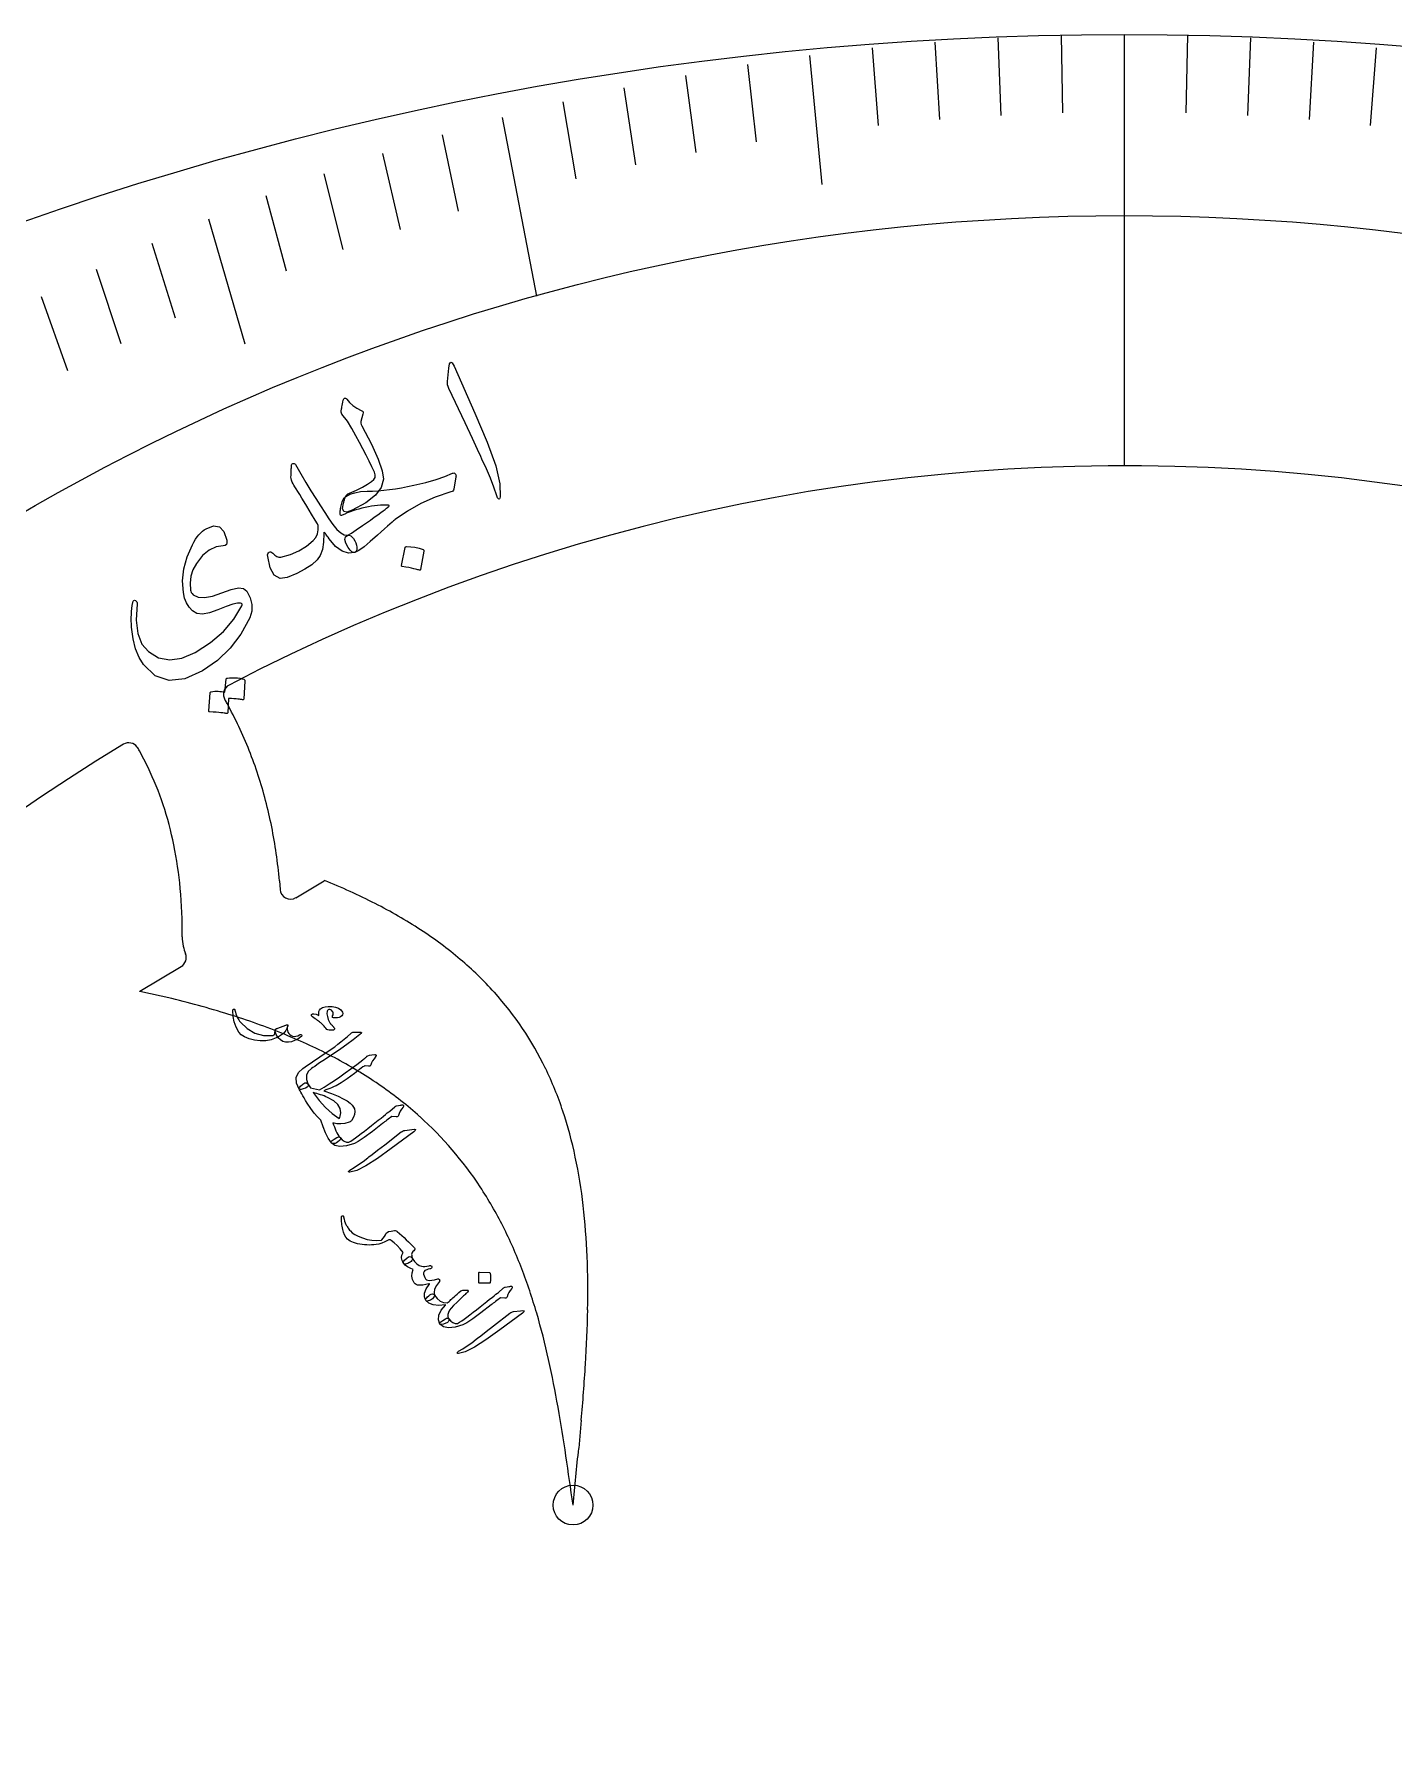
# Model space of a CAD drawing. Header units: millimetres. Extents: x -79 to 79, y -79 to 79.
# Drawn here: x -26.02 to 6.43, y 38.07 to 79.2 of the extents above; entities that cross this region are included whole.
import ezdxf

# ---------------------------------------------------------------- set-up
doc = ezdxf.new("R2010")
doc.units = ezdxf.units.MM
for name, color, linetype in [('CUT_INNER', 6, 'Continuous'), ('CUT_OUTER', 1, 'Continuous'), ('ENGRAVE', 7, 'Continuous'), ('ENGRAVE_FINE', 8, 'Continuous'), ('TEXT', 5, 'Continuous')]:
    doc.layers.add(name, color=color, linetype=linetype)

msp = doc.modelspace()

# ---------------------------------------------------------------- linework, layer by layer
at = {"layer": 'CUT_INNER'}
for points in [[(-23.308, 61.698), (-23.516, 62.102)], [(-20.173, 58.995), (-20.159, 58.791)], [(-19.781, 58.593), (-19.104, 58.999), (-19.099, 59.002)], [(-22.746, 56.183), (-23.508, 56.355), (-23.513, 56.356), (-23.509, 56.359), (-22.52, 56.952)], [(-12.966, 46.121), (-13.027, 45.448)]]:
    msp.add_lwpolyline(points, dxfattribs=at)
for centre, radius, start, end in [((0, 22.633), 46.271, 53.56, 117.5161), ((-21.261, 63.448), 0.25, 117.5977, 210.9375), ((-22.927, 62.438), 1.699, 27.7803, 31.2715), ((-30.042, 58.482), 9.839, 21.6116, 28.8545), ((-0.001, 22.633), 46.271, 121.0966, 181.1579), ((-23.77, 62.04), 0.25, 36.5735, 121.1133), ((-24.491, 61.568), 1.111, 28.6962, 33.9633), ((-30.546, 58.285), 10.38, 14.6466, 21.5948), ((-30.222, 58.403), 7.659, 18.3345, 25.4835), ((-31.503, 58.038), 11.369, 8.1485, 14.6347), ((-30.931, 58.171), 8.406, 11.5409, 18.316), ((-32.123, 57.929), 9.621, 5.2727, 11.5304), ((-32.492, 57.885), 12.369, 5.15, 8.1989), ((-24.598, 45.269), 14.793, 63.0201, 68.1769), ((-34.154, 57.75), 11.66, 359.5645, 5.2334), ((-19.91, 58.808), 0.25, 183.8429, 300.9375), ((-23.204, 48.001), 11.726, 56.9207, 63.0323), ((-21.275, 57.684), 1.22, 181.0842, 191.8948), ((-22.05, 49.775), 9.61, 49.8569, 56.9126), ((-22.648, 57.166), 0.25, 300.9375, 20.702), ((-21.504, 57.627), 0.984, 191.386, 202.2392), ((-21.23, 50.753), 8.333, 42.0481, 49.8332), ((-27.664, 35.683), 21.082, 72.4171, 76.5096), ((-20.811, 51.137), 7.765, 25.8159, 42.0108), ((-26.246, 40.148), 16.397, 67.5136, 72.4245), ((-24.972, 43.226), 13.066, 61.761, 67.5156), ((-23.9, 45.224), 10.798, 55.2186, 61.7534), ((-21.544, 50.782), 8.58, 18.4405, 25.8241), ((-23.102, 46.379), 9.394, 48.0767, 55.1986), ((-22.943, 50.318), 10.053, 11.9544, 18.4227), ((-22.629, 46.909), 8.685, 33.3955, 48.0625), ((-25.288, 49.823), 12.45, 6.5412, 11.9504), ((-23.246, 46.505), 9.421, 26.7311, 33.3839), ((-28.939, 49.403), 16.125, 2.2075, 6.5458), ((-24.588, 45.832), 10.923, 20.9296, 26.7126), ((-34.604, 49.181), 21.795, 358.8877, 2.2157), ((-27.02, 44.904), 13.526, 16.1779, 20.9223), ((-31.236, 43.681), 17.916, 12.5282, 16.1781), ((-43.957, 49.358), 31.15, 356.4943, 358.896), ((-39.058, 41.941), 25.929, 9.9651, 12.5318), ((-62.075, 50.463), 49.301, 354.9474, 356.5009), ((-57.249, 38.742), 44.399, 8.4499, 9.969), ((-158.528, 23.716), 146.787, 7.98021, 8.4423), ((-199.925, 63.494), 187.767, 354.06964, 354.48486)]:
    msp.add_arc(centre, radius, start, end, dxfattribs=at)
at = {"layer": 'CUT_OUTER'}
msp.add_circle((0, 0), 79.2, dxfattribs=at)
at = {"layer": 'ENGRAVE'}
for points in [[(0, 79.2), (0, 68.904)], [(-14.856, 77.215), (-14.036, 72.955)]]:
    msp.add_lwpolyline(points, dxfattribs=at)
for centre, radius in [((0, 22.632), 52.244), ((-13.163, 44.093), 0.475)]:
    msp.add_circle(centre, radius, dxfattribs=at)
at = {"layer": 'ENGRAVE_FINE'}
for points in [[(-4.519, 79.019), (-4.413, 77.168)], [(-3.015, 79.12), (-2.944, 77.267)], [(-1.508, 79.18), (-1.473, 77.327)], [(1.508, 79.18), (1.473, 77.327)], [(3.015, 79.12), (2.944, 77.267)], [(4.519, 79.019), (4.413, 77.168)], [(-7.513, 78.699), (-7.219, 75.622)], [(-6.018, 78.879), (-5.877, 77.03)], [(6.018, 78.879), (5.877, 77.03)], [(-10.48, 78.221), (-10.233, 76.381)], [(-9, 78.479), (-8.789, 76.636)], [(-11.95, 77.924), (-11.668, 76.088)], [(-13.409, 77.588), (-13.092, 75.757)], [(-16.29, 76.804), (-15.904, 74.984)], [(-17.709, 76.356), (-17.289, 74.543)], [(-19.113, 75.873), (-18.658, 74.067)], [(-20.5, 75.355), (-20.011, 73.556)], [(-21.87, 74.802), (-20.997, 71.817)], [(-23.22, 74.215), (-22.663, 72.433)], [(-24.551, 73.595), (-23.959, 71.822)], [(-25.86, 72.943), (-25.235, 71.18)]]:
    msp.add_lwpolyline(points, dxfattribs=at)
at = {"layer": 'TEXT'}
for points in [[(-16.13, 71.231), (-16.112, 71.334), (-16.084, 71.377), (-16.046, 71.361), (-15.999, 71.285), (-15.507, 70.162), (-15.209, 69.471), (-15.009, 68.906), (-14.907, 68.469), (-14.899, 68.159), (-14.907, 68.131), (-14.917, 68.114), (-14.928, 68.108), (-14.941, 68.114), (-14.954, 68.125), (-14.966, 68.141), (-14.976, 68.162), (-14.986, 68.188), (-15.054, 68.393), (-15.134, 68.607), (-15.229, 68.831), (-15.337, 69.064), (-15.364, 69.125), (-15.44, 69.29), (-15.563, 69.558), (-15.736, 69.929), (-16.128, 70.748), (-16.146, 70.793), (-16.158, 70.836), (-16.163, 70.876), (-16.163, 70.915)], [(-17.903, 68.751), (-17.966, 68.88), (-18.033, 69.016), (-18.105, 69.158), (-18.182, 69.305), (-18.264, 69.46), (-18.352, 69.621), (-18.447, 69.79), (-18.547, 69.965), (-18.68, 70.132), (-18.69, 70.157), (-18.697, 70.182), (-18.699, 70.207), (-18.697, 70.233), (-18.695, 70.246), (-18.692, 70.264), (-18.687, 70.287), (-18.681, 70.314), (-18.674, 70.346), (-18.666, 70.382), (-18.658, 70.424), (-18.649, 70.471), (-18.646, 70.486), (-18.639, 70.499), (-18.63, 70.508), (-18.616, 70.516), (-18.604, 70.518), (-18.592, 70.514), (-18.58, 70.506), (-18.568, 70.492), (-18.499, 70.413), (-18.418, 70.343), (-18.324, 70.28), (-18.219, 70.226), (-18.192, 70.21), (-18.176, 70.189), (-18.171, 70.164), (-18.178, 70.135), (-18.228, 69.961), (-18.23, 69.941), (-18.227, 69.917), (-18.219, 69.889), (-18.205, 69.857), (-17.977, 69.423), (-17.816, 69.065), (-17.721, 68.785), (-17.692, 68.582), (-17.741, 68.389), (-17.881, 68.202), (-18.112, 68.021), (-18.433, 67.843), (-18.561, 67.799), (-18.639, 67.813), (-18.667, 67.885), (-18.644, 68.015), (-18.638, 68.034), (-18.633, 68.052), (-18.627, 68.069), (-18.622, 68.086), (-18.616, 68.103), (-18.611, 68.119), (-18.607, 68.135), (-18.602, 68.151), (-18.588, 68.183), (-18.566, 68.21), (-18.538, 68.233), (-18.502, 68.251), (-18.337, 68.323), (-18.193, 68.394), (-18.072, 68.461), (-17.973, 68.526), (-17.92, 68.573), (-17.891, 68.626), (-17.886, 68.685), (-17.903, 68.751)], [(-18.547, 67.247), (-18.507, 67.244), (-18.471, 67.23), (-18.437, 67.203), (-18.406, 67.165), (-18.376, 67.114), (-18.352, 67.063), (-18.336, 67.012), (-18.327, 66.96), (-18.326, 66.914), (-18.334, 66.877), (-18.35, 66.85), (-18.375, 66.833), (-18.526, 66.814), (-18.678, 66.864), (-18.832, 66.98), (-18.989, 67.163), (-19.013, 67.196), (-19.034, 67.225), (-19.051, 67.249), (-19.066, 67.269), (-19.077, 67.284), (-19.085, 67.295), (-19.09, 67.302), (-19.092, 67.304), (-19.104, 67.314), (-19.113, 67.315), (-19.117, 67.306), (-19.117, 67.287), (-19.119, 67.079), (-19.145, 66.904), (-19.197, 66.763), (-19.273, 66.655), (-19.402, 66.541), (-19.564, 66.434), (-19.759, 66.332), (-19.988, 66.237), (-20.16, 66.215), (-20.296, 66.291), (-20.394, 66.466), (-20.454, 66.74), (-20.455, 66.776), (-20.45, 66.805), (-20.438, 66.828), (-20.42, 66.844), (-20.398, 66.852), (-20.376, 66.849), (-20.353, 66.837), (-20.329, 66.814), (-20.28, 66.766), (-20.232, 66.735), (-20.185, 66.719), (-20.139, 66.721), (-19.911, 66.785), (-19.707, 66.872), (-19.526, 66.984), (-19.368, 67.119), (-19.307, 67.195), (-19.266, 67.28), (-19.246, 67.374), (-19.246, 67.476), (-19.266, 67.516), (-19.319, 67.606), (-19.404, 67.747), (-19.521, 67.938), (-19.584, 68.04), (-19.64, 68.133), (-19.69, 68.216), (-19.733, 68.289), (-19.771, 68.351), (-19.802, 68.402), (-19.827, 68.442), (-19.846, 68.471), (-19.87, 68.516), (-19.888, 68.558), (-19.897, 68.597), (-19.899, 68.632), (-19.897, 68.678), (-19.895, 68.72), (-19.893, 68.759), (-19.891, 68.796), (-19.89, 68.829), (-19.889, 68.858), (-19.889, 68.885), (-19.889, 68.908), (-19.887, 68.927), (-19.881, 68.942), (-19.871, 68.953), (-19.855, 68.96), (-19.836, 68.961), (-19.819, 68.957), (-19.805, 68.947), (-19.793, 68.933), (-19.665, 68.71), (-19.54, 68.501), (-19.421, 68.304), (-19.306, 68.119), (-19.196, 67.947), (-19.091, 67.788), (-18.991, 67.64), (-18.897, 67.505), (-18.8, 67.383), (-18.709, 67.299), (-18.625, 67.254), (-18.547, 67.247)], [(-18.077, 68.298), (-17.948, 68.299), (-17.817, 68.306), (-17.681, 68.318), (-17.543, 68.335), (-17.402, 68.356), (-17.259, 68.38), (-17.113, 68.409), (-16.964, 68.441), (-16.68, 68.508), (-16.432, 68.578), (-16.22, 68.65), (-16.044, 68.724), (-16.024, 68.731), (-16.007, 68.732), (-15.991, 68.727), (-15.977, 68.715), (-15.967, 68.7), (-15.96, 68.683), (-15.957, 68.664), (-15.958, 68.643), (-16.011, 68.345), (-16.018, 68.32), (-16.031, 68.301), (-16.051, 68.287), (-16.077, 68.279), (-16.451, 68.153), (-16.797, 68.001), (-17.116, 67.822), (-17.406, 67.619), (-17.422, 67.607), (-17.448, 67.586), (-17.485, 67.554), (-17.534, 67.513), (-17.592, 67.462), (-17.661, 67.401), (-17.741, 67.329), (-17.83, 67.248), (-18.005, 67.094), (-18.153, 66.972), (-18.277, 66.885), (-18.375, 66.833), (-18.405, 66.832), (-18.441, 66.851), (-18.483, 66.891), (-18.53, 66.951), (-18.588, 67.058), (-18.609, 67.143), (-18.594, 67.206), (-18.542, 67.249), (-18.456, 67.295), (-18.338, 67.371), (-18.186, 67.476), (-18.001, 67.609), (-17.908, 67.677), (-17.826, 67.736), (-17.756, 67.787), (-17.697, 67.829), (-17.65, 67.863), (-17.616, 67.888), (-17.593, 67.905), (-17.583, 67.913), (-17.58, 67.917), (-17.577, 67.92), (-17.574, 67.923), (-17.572, 67.926), (-17.57, 67.927), (-17.568, 67.929), (-17.566, 67.93), (-17.564, 67.931), (-17.552, 67.944), (-17.55, 67.953), (-17.555, 67.959), (-17.57, 67.961), (-17.632, 67.965), (-17.696, 67.966), (-17.762, 67.964), (-17.83, 67.958), (-17.901, 67.95), (-17.974, 67.939), (-18.049, 67.925), (-18.126, 67.908), (-18.202, 67.89), (-18.276, 67.871), (-18.348, 67.85), (-18.419, 67.828), (-18.487, 67.804), (-18.553, 67.778), (-18.615, 67.751), (-18.674, 67.722), (-18.691, 67.718), (-18.704, 67.719), (-18.714, 67.727), (-18.72, 67.741), (-18.723, 67.769), (-18.723, 67.798), (-18.722, 67.826), (-18.719, 67.855), (-18.714, 67.884), (-18.708, 67.915), (-18.701, 67.946), (-18.694, 67.978), (-18.674, 68.042), (-18.65, 68.095), (-18.621, 68.137), (-18.587, 68.168), (-18.492, 68.222), (-18.376, 68.261), (-18.237, 68.287), (-18.077, 68.298)], [(-21.514, 66.993), (-21.684, 66.97), (-21.849, 66.892), (-22.007, 66.758), (-22.157, 66.569), (-22.238, 66.42), (-22.289, 66.265), (-22.309, 66.104), (-22.301, 65.937), (-22.293, 65.907), (-22.279, 65.878), (-22.259, 65.851), (-22.233, 65.826), (-22.114, 65.767), (-21.96, 65.756), (-21.771, 65.791), (-21.547, 65.872), (-21.325, 65.954), (-21.153, 65.987), (-21.028, 65.974), (-20.953, 65.914), (-20.87, 65.752), (-20.831, 65.591), (-20.835, 65.431), (-20.884, 65.272), (-21.095, 64.885), (-21.351, 64.547), (-21.656, 64.255), (-22.008, 64.01), (-22.434, 63.819), (-22.81, 63.778), (-23.139, 63.89), (-23.42, 64.156), (-23.526, 64.33), (-23.609, 64.536), (-23.669, 64.775), (-23.706, 65.047), (-23.71, 65.126), (-23.712, 65.204), (-23.711, 65.279), (-23.709, 65.353), (-23.704, 65.426), (-23.697, 65.498), (-23.687, 65.569), (-23.675, 65.639), (-23.666, 65.671), (-23.651, 65.689), (-23.633, 65.695), (-23.61, 65.687), (-23.591, 65.671), (-23.578, 65.653), (-23.572, 65.631), (-23.571, 65.606), (-23.591, 65.218), (-23.553, 64.899), (-23.456, 64.649), (-23.304, 64.467), (-23.059, 64.322), (-22.792, 64.272), (-22.502, 64.314), (-22.188, 64.45), (-21.817, 64.685), (-21.508, 64.948), (-21.261, 65.239), (-21.075, 65.561), (-21.066, 65.585), (-21.067, 65.603), (-21.079, 65.617), (-21.101, 65.626), (-21.174, 65.626), (-21.289, 65.6), (-21.444, 65.547), (-21.641, 65.468), (-21.844, 65.395), (-22.013, 65.365), (-22.148, 65.379), (-22.248, 65.437), (-22.327, 65.525), (-22.39, 65.629), (-22.437, 65.746), (-22.467, 65.879), (-22.487, 66.16), (-22.458, 66.443), (-22.38, 66.727), (-22.251, 67.013), (-22.214, 67.084), (-22.175, 67.148), (-22.136, 67.206), (-22.095, 67.258), (-22.053, 67.303), (-22.012, 67.342), (-21.97, 67.375), (-21.927, 67.401), (-21.745, 67.47), (-21.602, 67.447), (-21.498, 67.332), (-21.433, 67.126), (-21.429, 67.064), (-21.441, 67.021), (-21.47, 66.998), (-21.514, 66.993)], [(-17.173, 66.95), (-17.17, 66.958), (-17.163, 66.965), (-17.153, 66.97), (-17.14, 66.974), (-17.038, 66.971), (-16.938, 66.958), (-16.84, 66.934), (-16.744, 66.901), (-16.734, 66.894), (-16.727, 66.886), (-16.725, 66.876), (-16.726, 66.865), (-16.802, 66.431), (-16.807, 66.42), (-16.816, 66.414), (-16.83, 66.413), (-16.849, 66.418), (-16.865, 66.423), (-16.89, 66.429), (-16.924, 66.437), (-16.968, 66.447), (-17.021, 66.459), (-17.084, 66.472), (-17.158, 66.486), (-17.241, 66.501), (-17.253, 66.504), (-17.26, 66.51), (-17.263, 66.517), (-17.261, 66.525)], [(-21.446, 63.81), (-21.443, 63.819), (-21.438, 63.826), (-21.429, 63.832), (-21.417, 63.837), (-21.367, 63.842), (-21.317, 63.845), (-21.268, 63.845), (-21.22, 63.843), (-21.172, 63.839), (-21.123, 63.831), (-21.074, 63.821), (-21.024, 63.809), (-21.013, 63.803), (-21.006, 63.795), (-21.001, 63.784), (-21, 63.771), (-21.027, 63.331), (-21.031, 63.324), (-21.039, 63.32), (-21.052, 63.319), (-21.07, 63.321), (-21.083, 63.324), (-21.103, 63.328), (-21.131, 63.331), (-21.166, 63.335), (-21.209, 63.339), (-21.261, 63.343), (-21.32, 63.347), (-21.387, 63.352), (-21.407, 63.009), (-21.41, 62.997), (-21.418, 62.99), (-21.432, 62.988), (-21.451, 62.991), (-21.467, 62.994), (-21.492, 62.998), (-21.527, 63.002), (-21.57, 63.007), (-21.623, 63.012), (-21.686, 63.018), (-21.759, 63.024), (-21.843, 63.03), (-21.853, 63.033), (-21.859, 63.038), (-21.862, 63.045), (-21.861, 63.054), (-21.83, 63.484), (-21.828, 63.492), (-21.822, 63.499), (-21.814, 63.505), (-21.801, 63.51), (-21.76, 63.517), (-21.719, 63.521), (-21.677, 63.523), (-21.636, 63.522), (-21.595, 63.519), (-21.555, 63.514), (-21.514, 63.507), (-21.474, 63.497)], [(-19.041, 55.45), (-19.065, 55.477), (-19.087, 55.502), (-19.108, 55.525), (-19.127, 55.546), (-19.144, 55.565), (-19.16, 55.581), (-19.175, 55.594), (-19.188, 55.606), (-19.202, 55.617), (-19.218, 55.63), (-19.238, 55.645), (-19.262, 55.663), (-19.288, 55.682), (-19.317, 55.703), (-19.35, 55.727), (-19.386, 55.752), (-19.399, 55.764), (-19.407, 55.776), (-19.408, 55.788), (-19.404, 55.802), (-19.384, 55.82), (-19.349, 55.823), (-19.299, 55.809), (-19.235, 55.779), (-19.236, 55.831), (-19.23, 55.874), (-19.217, 55.909), (-19.196, 55.936), (-19.146, 55.968), (-19.083, 55.989), (-19.007, 55.998), (-18.918, 55.995), (-18.831, 55.98), (-18.761, 55.952), (-18.708, 55.913), (-18.671, 55.862), (-18.661, 55.827), (-18.664, 55.797), (-18.681, 55.772), (-18.712, 55.751), (-18.75, 55.736), (-18.787, 55.726), (-18.823, 55.721), (-18.858, 55.721), (-18.886, 55.726), (-18.903, 55.735), (-18.909, 55.75), (-18.904, 55.77), (-18.893, 55.795), (-18.89, 55.819), (-18.892, 55.843), (-18.901, 55.866), (-18.914, 55.888), (-18.931, 55.904), (-18.95, 55.916), (-18.972, 55.921), (-18.995, 55.922), (-19.013, 55.915), (-19.025, 55.902), (-19.031, 55.883), (-19.038, 55.821), (-19.029, 55.754), (-19.008, 55.684), (-18.972, 55.609), (-18.968, 55.603), (-18.963, 55.596), (-18.957, 55.589), (-18.951, 55.582), (-18.943, 55.574), (-18.936, 55.565), (-18.927, 55.556), (-18.918, 55.546), (-18.909, 55.535), (-18.9, 55.525), (-18.892, 55.517), (-18.885, 55.509), (-18.879, 55.502), (-18.874, 55.496), (-18.869, 55.49), (-18.866, 55.486), (-18.861, 55.475), (-18.86, 55.466), (-18.861, 55.456), (-18.866, 55.448), (-18.871, 55.441), (-18.877, 55.436), (-18.883, 55.432), (-18.89, 55.43), (-18.945, 55.427), (-18.989, 55.43), (-19.021, 55.438), (-19.041, 55.45)], [(-19.977, 55.515), (-19.996, 55.468), (-20.018, 55.426), (-20.043, 55.391), (-20.071, 55.361), (-20.104, 55.333), (-20.146, 55.305), (-20.196, 55.275), (-20.255, 55.244), (-20.374, 55.2), (-20.499, 55.176), (-20.631, 55.173), (-20.77, 55.192), (-20.9, 55.225), (-21.006, 55.268), (-21.087, 55.321), (-21.145, 55.384), (-21.21, 55.502), (-21.255, 55.627), (-21.281, 55.758), (-21.287, 55.896), (-21.287, 55.906), (-21.285, 55.915), (-21.282, 55.922), (-21.277, 55.927), (-21.271, 55.932), (-21.265, 55.934), (-21.259, 55.935), (-21.252, 55.933), (-21.246, 55.929), (-21.241, 55.923), (-21.238, 55.916), (-21.237, 55.907), (-21.224, 55.862), (-21.211, 55.82), (-21.197, 55.78), (-21.181, 55.743), (-21.165, 55.709), (-21.147, 55.677), (-21.128, 55.648), (-21.107, 55.622), (-20.941, 55.467), (-20.758, 55.362), (-20.558, 55.307), (-20.339, 55.301), (-20.334, 55.303), (-20.326, 55.307), (-20.314, 55.313), (-20.301, 55.321), (-20.292, 55.331), (-20.286, 55.35), (-20.281, 55.379), (-20.279, 55.416), (-20.271, 55.437), (-20.259, 55.454), (-20.24, 55.468), (-20.215, 55.48), (-20.018, 55.551), (-19.991, 55.557), (-19.975, 55.553), (-19.971, 55.539), (-19.977, 55.515)], [(-19.647, 55.318), (-19.642, 55.305), (-19.642, 55.294), (-19.648, 55.283), (-19.659, 55.273), (-19.737, 55.219), (-19.813, 55.18), (-19.887, 55.153), (-19.959, 55.141), (-20.027, 55.143), (-20.09, 55.161), (-20.148, 55.197), (-20.2, 55.248), (-20.231, 55.288), (-20.255, 55.33), (-20.27, 55.372), (-20.279, 55.416), (-20.276, 55.435), (-20.265, 55.452), (-20.245, 55.466), (-20.215, 55.48), (-20.018, 55.551), (-20.003, 55.556), (-19.991, 55.558), (-19.982, 55.557), (-19.976, 55.554), (-19.972, 55.548), (-19.972, 55.54), (-19.974, 55.529), (-19.979, 55.517), (-19.988, 55.488), (-19.99, 55.456), (-19.984, 55.422), (-19.97, 55.386), (-19.95, 55.353), (-19.925, 55.325), (-19.895, 55.303), (-19.86, 55.288), (-19.82, 55.28), (-19.779, 55.284), (-19.736, 55.298), (-19.692, 55.323), (-19.677, 55.329), (-19.665, 55.33), (-19.655, 55.327), (-19.647, 55.318)], [(-18.24, 55.38), (-18.23, 55.38), (-18.223, 55.378), (-18.219, 55.376), (-18.216, 55.372), (-18.216, 55.365), (-18.222, 55.354), (-18.235, 55.341), (-18.254, 55.324), (-18.416, 55.201), (-18.568, 55.089), (-18.708, 54.988), (-18.837, 54.899), (-18.949, 54.825), (-19.049, 54.758), (-19.137, 54.698), (-19.214, 54.647), (-19.279, 54.602), (-19.332, 54.566), (-19.374, 54.538), (-19.405, 54.518), (-19.487, 54.44), (-19.529, 54.353), (-19.531, 54.256), (-19.494, 54.148), (-19.485, 54.118), (-19.491, 54.091), (-19.512, 54.068), (-19.548, 54.049), (-19.609, 54.027), (-19.656, 54.016), (-19.687, 54.014), (-19.703, 54.023), (-19.766, 54.168), (-19.772, 54.299), (-19.721, 54.416), (-19.614, 54.519), (-19.558, 54.559), (-19.5, 54.598), (-19.443, 54.638), (-19.385, 54.677), (-19.327, 54.715), (-19.268, 54.754), (-19.209, 54.793), (-19.151, 54.831), (-19.038, 54.905), (-18.938, 54.973), (-18.85, 55.036), (-18.775, 55.094), (-18.705, 55.152), (-18.63, 55.215), (-18.551, 55.282), (-18.468, 55.354), (-18.453, 55.366), (-18.437, 55.375), (-18.422, 55.38), (-18.406, 55.382)], [(-19.181, 53.28), (-19.263, 53.358), (-19.345, 53.452), (-19.427, 53.563), (-19.509, 53.69), (-19.549, 53.755), (-19.585, 53.813), (-19.615, 53.864), (-19.641, 53.91), (-19.663, 53.948), (-19.68, 53.98), (-19.694, 54.005), (-19.703, 54.023), (-19.703, 54.035), (-19.698, 54.05), (-19.687, 54.069), (-19.67, 54.09), (-19.614, 54.145), (-19.566, 54.174), (-19.526, 54.175), (-19.494, 54.148), (-19.431, 54.05), (-19.217, 54.004), (-19.103, 54.073), (-18.984, 54.148), (-18.861, 54.229), (-18.734, 54.316), (-18.603, 54.409), (-18.468, 54.508), (-18.328, 54.613), (-18.185, 54.724), (-18.164, 54.739), (-18.146, 54.753), (-18.13, 54.766), (-18.116, 54.777), (-18.104, 54.786), (-18.095, 54.794), (-18.088, 54.801), (-18.083, 54.807), (-18.061, 54.82), (-18.022, 54.831), (-17.965, 54.84), (-17.892, 54.846), (-17.883, 54.846), (-17.876, 54.844), (-17.871, 54.841), (-17.867, 54.836), (-17.864, 54.83), (-17.864, 54.823), (-17.867, 54.816), (-17.872, 54.807), (-17.915, 54.748), (-17.949, 54.695), (-17.973, 54.647), (-17.988, 54.605), (-17.995, 54.587), (-18.007, 54.575), (-18.025, 54.569), (-18.048, 54.569), (-18.123, 54.578), (-18.134, 54.578), (-18.147, 54.574), (-18.162, 54.566), (-18.178, 54.554), (-18.383, 54.397), (-18.558, 54.269), (-18.703, 54.172), (-18.819, 54.104), (-18.84, 54.093), (-18.867, 54.082), (-18.898, 54.069), (-18.933, 54.054), (-18.973, 54.039), (-19.017, 54.022), (-19.065, 54.004), (-19.117, 53.985), (-18.928, 53.916), (-18.772, 53.853), (-18.648, 53.795), (-18.558, 53.742), (-18.488, 53.69), (-18.436, 53.642), (-18.402, 53.596), (-18.384, 53.552), (-18.374, 53.487), (-18.381, 53.42), (-18.405, 53.351), (-18.444, 53.279), (-18.454, 53.267), (-18.468, 53.255), (-18.486, 53.244), (-18.509, 53.234), (-18.608, 53.205), (-18.705, 53.192), (-18.8, 53.197), (-18.895, 53.218), (-18.879, 53.167), (-18.862, 53.119), (-18.843, 53.072), (-18.823, 53.027), (-18.801, 52.983), (-18.777, 52.942), (-18.752, 52.902), (-18.724, 52.865), (-18.716, 52.849), (-18.716, 52.833), (-18.724, 52.816), (-18.741, 52.798), (-18.778, 52.765), (-18.812, 52.742), (-18.843, 52.728), (-18.87, 52.723), (-18.895, 52.725), (-18.913, 52.728), (-18.926, 52.733), (-18.933, 52.739), (-19.007, 52.854), (-19.073, 52.983), (-19.131, 53.124), (-19.181, 53.28)], [(-18.71, 53.458), (-18.721, 53.56), (-18.777, 53.655), (-18.878, 53.743), (-19.023, 53.823), (-19.065, 53.842), (-19.108, 53.859), (-19.15, 53.876), (-19.194, 53.89), (-19.237, 53.904), (-19.28, 53.917), (-19.323, 53.929), (-19.366, 53.941), (-19.225, 53.751), (-19.075, 53.584), (-18.915, 53.44), (-18.747, 53.319), (-18.734, 53.346), (-18.724, 53.378), (-18.715, 53.415), (-18.71, 53.458)], [(-17.378, 53.624), (-17.33, 53.631), (-17.293, 53.637), (-17.265, 53.642), (-17.248, 53.645), (-17.236, 53.647), (-17.227, 53.645), (-17.219, 53.641), (-17.213, 53.635), (-17.209, 53.625), (-17.209, 53.615), (-17.213, 53.605), (-17.221, 53.595), (-17.259, 53.546), (-17.29, 53.496), (-17.314, 53.445), (-17.331, 53.393), (-17.337, 53.378), (-17.348, 53.368), (-17.364, 53.363), (-17.386, 53.364), (-17.488, 53.371), (-17.518, 53.349), (-17.548, 53.326), (-17.577, 53.304), (-17.605, 53.282), (-17.633, 53.261), (-17.661, 53.24), (-17.687, 53.219), (-17.713, 53.199), (-17.955, 53.01), (-18.148, 52.868), (-18.29, 52.773), (-18.384, 52.724), (-18.574, 52.67), (-18.729, 52.655), (-18.849, 52.679), (-18.935, 52.742), (-18.936, 52.744), (-18.938, 52.746), (-18.939, 52.748), (-18.94, 52.751), (-18.936, 52.773), (-18.911, 52.799), (-18.866, 52.831), (-18.802, 52.868), (-18.777, 52.88), (-18.756, 52.884), (-18.739, 52.88), (-18.725, 52.867), (-18.678, 52.815), (-18.628, 52.779), (-18.573, 52.758), (-18.515, 52.753), (-18.467, 52.784), (-18.414, 52.821), (-18.355, 52.863), (-18.29, 52.911), (-18.22, 52.964), (-18.145, 53.023), (-18.064, 53.086), (-17.978, 53.154), (-17.892, 53.22), (-17.816, 53.28), (-17.748, 53.333), (-17.69, 53.38), (-17.639, 53.42), (-17.598, 53.454), (-17.564, 53.48), (-17.539, 53.499), (-17.421, 53.602), (-17.408, 53.61), (-17.397, 53.617), (-17.387, 53.621), (-17.378, 53.624)], [(-17.009, 53.062), (-16.952, 53.065), (-16.926, 53.056), (-16.931, 53.035), (-16.966, 53.002), (-17.504, 52.606), (-17.835, 52.365), (-18.11, 52.191), (-18.329, 52.083), (-18.493, 52.042), (-18.509, 52.043), (-18.52, 52.046), (-18.524, 52.051), (-18.523, 52.059), (-18.518, 52.067), (-18.511, 52.076), (-18.501, 52.084), (-18.489, 52.092), (-18.388, 52.153), (-18.284, 52.221), (-18.177, 52.298), (-18.066, 52.383), (-18.037, 52.405), (-17.958, 52.465), (-17.83, 52.562), (-17.653, 52.697), (-17.263, 53.001), (-17.241, 53.015), (-17.22, 53.026), (-17.199, 53.034), (-17.178, 53.039)], [(-17.208, 49.86), (-17.228, 49.898), (-17.243, 49.933), (-17.252, 49.967), (-17.256, 49.999), (-17.256, 50.014), (-17.255, 50.029), (-17.252, 50.044), (-17.248, 50.059), (-17.242, 50.074), (-17.236, 50.089), (-17.229, 50.105), (-17.221, 50.12), (-17.294, 50.209), (-17.366, 50.287), (-17.436, 50.355), (-17.504, 50.413), (-17.522, 50.423), (-17.54, 50.426), (-17.559, 50.424), (-17.578, 50.415), (-17.657, 50.377), (-17.731, 50.346), (-17.801, 50.325), (-17.867, 50.312), (-17.922, 50.306), (-17.976, 50.302), (-18.031, 50.301), (-18.086, 50.302), (-18.141, 50.306), (-18.196, 50.312), (-18.252, 50.321), (-18.307, 50.333), (-18.405, 50.361), (-18.485, 50.396), (-18.545, 50.439), (-18.587, 50.49), (-18.617, 50.546), (-18.641, 50.608), (-18.661, 50.675), (-18.677, 50.75), (-18.682, 50.787), (-18.686, 50.822), (-18.69, 50.854), (-18.692, 50.883), (-18.693, 50.909), (-18.693, 50.933), (-18.693, 50.953), (-18.692, 50.971), (-18.69, 50.983), (-18.685, 50.992), (-18.677, 50.999), (-18.667, 51.002), (-18.657, 51.002), (-18.649, 50.997), (-18.643, 50.988), (-18.64, 50.974), (-18.629, 50.919), (-18.617, 50.87), (-18.602, 50.829), (-18.586, 50.794), (-18.577, 50.777), (-18.567, 50.759), (-18.555, 50.74), (-18.543, 50.721), (-18.529, 50.701), (-18.513, 50.681), (-18.497, 50.659), (-18.48, 50.637), (-18.435, 50.595), (-18.372, 50.553), (-18.29, 50.511), (-18.189, 50.47), (-18.079, 50.435), (-17.968, 50.415), (-17.858, 50.408), (-17.746, 50.416), (-17.742, 50.416), (-17.738, 50.418), (-17.735, 50.42), (-17.732, 50.424), (-17.695, 50.465), (-17.664, 50.505), (-17.639, 50.545), (-17.621, 50.586), (-17.604, 50.604), (-17.566, 50.621), (-17.505, 50.635), (-17.424, 50.647), (-17.406, 50.647), (-17.389, 50.643), (-17.374, 50.636), (-17.36, 50.626), (-17.304, 50.576), (-17.249, 50.527), (-17.196, 50.478), (-17.144, 50.429), (-17.094, 50.381), (-17.045, 50.332), (-16.997, 50.282), (-16.95, 50.232), (-16.941, 50.22), (-16.937, 50.207), (-16.939, 50.195), (-16.947, 50.184), (-16.968, 50.165), (-16.986, 50.145), (-17, 50.123), (-17.011, 50.101), (-17.016, 50.078), (-17.015, 50.05), (-17.009, 50.02), (-16.998, 49.986), (-16.996, 49.967), (-17, 49.948), (-17.012, 49.928), (-17.031, 49.909), (-17.055, 49.89), (-17.081, 49.875), (-17.108, 49.862), (-17.137, 49.852), (-17.162, 49.847), (-17.183, 49.846), (-17.198, 49.851), (-17.208, 49.86)], [(-17.001, 49.99), (-16.948, 49.912), (-16.894, 49.854), (-16.838, 49.814), (-16.782, 49.793), (-16.745, 49.79), (-16.703, 49.791), (-16.654, 49.797), (-16.598, 49.808), (-16.581, 49.81), (-16.567, 49.81), (-16.555, 49.807), (-16.546, 49.801), (-16.538, 49.792), (-16.534, 49.783), (-16.533, 49.773), (-16.536, 49.763), (-16.543, 49.752), (-16.552, 49.742), (-16.565, 49.735), (-16.58, 49.73), (-16.622, 49.722), (-16.655, 49.712), (-16.681, 49.702), (-16.698, 49.691), (-16.719, 49.668), (-16.73, 49.639), (-16.73, 49.604), (-16.72, 49.564), (-16.703, 49.523), (-16.682, 49.492), (-16.659, 49.471), (-16.632, 49.459), (-16.591, 49.455), (-16.537, 49.459), (-16.47, 49.473), (-16.392, 49.495), (-16.382, 49.498), (-16.372, 49.495), (-16.364, 49.488), (-16.355, 49.477), (-16.349, 49.464), (-16.347, 49.453), (-16.349, 49.442), (-16.354, 49.433), (-16.424, 49.333), (-16.467, 49.245), (-16.482, 49.169), (-16.47, 49.104), (-16.468, 49.089), (-16.476, 49.069), (-16.494, 49.047), (-16.521, 49.02), (-16.544, 49.002), (-16.568, 48.987), (-16.593, 48.975), (-16.619, 48.967), (-16.64, 48.964), (-16.657, 48.964), (-16.67, 48.969), (-16.679, 48.979), (-16.71, 49.062), (-16.706, 49.154), (-16.669, 49.254), (-16.597, 49.363), (-16.593, 49.369), (-16.593, 49.373), (-16.597, 49.374), (-16.604, 49.375), (-16.681, 49.357), (-16.747, 49.345), (-16.802, 49.34), (-16.846, 49.34), (-16.879, 49.347), (-16.908, 49.359), (-16.933, 49.376), (-16.953, 49.399), (-16.994, 49.479), (-17.012, 49.559), (-17.006, 49.639), (-16.978, 49.719), (-17.055, 49.746), (-17.119, 49.779), (-17.171, 49.818), (-17.21, 49.865), (-17.215, 49.88), (-17.213, 49.897), (-17.203, 49.917), (-17.186, 49.94), (-17.126, 49.996), (-17.075, 50.024), (-17.034, 50.022), (-17.001, 49.99)], [(-15.159, 49.643), (-15.154, 49.642), (-15.15, 49.639), (-15.146, 49.634), (-15.143, 49.627), (-15.134, 49.571), (-15.131, 49.515), (-15.134, 49.459), (-15.142, 49.404), (-15.144, 49.397), (-15.148, 49.393), (-15.153, 49.391), (-15.159, 49.39), (-15.401, 49.394), (-15.408, 49.395), (-15.412, 49.4), (-15.414, 49.408), (-15.413, 49.418), (-15.412, 49.428), (-15.411, 49.442), (-15.411, 49.462), (-15.41, 49.487), (-15.409, 49.517), (-15.408, 49.553), (-15.408, 49.595), (-15.408, 49.642), (-15.408, 49.649), (-15.405, 49.654), (-15.402, 49.656), (-15.397, 49.656)], [(-15.842, 49.206), (-15.831, 49.211), (-15.814, 49.216), (-15.79, 49.22), (-15.76, 49.223), (-15.731, 49.224), (-15.707, 49.225), (-15.689, 49.226), (-15.677, 49.225), (-15.663, 49.219), (-15.659, 49.209), (-15.665, 49.196), (-15.68, 49.179), (-15.692, 49.169), (-15.705, 49.156), (-15.72, 49.141), (-15.738, 49.124), (-15.757, 49.105), (-15.779, 49.085), (-15.802, 49.063), (-15.828, 49.04), (-15.933, 48.94), (-16.015, 48.857), (-16.076, 48.793), (-16.113, 48.746), (-16.14, 48.694), (-16.151, 48.642), (-16.149, 48.591), (-16.131, 48.539), (-16.126, 48.524), (-16.125, 48.51), (-16.128, 48.495), (-16.134, 48.48), (-16.145, 48.465), (-16.16, 48.452), (-16.179, 48.442), (-16.201, 48.434), (-16.256, 48.415), (-16.298, 48.406), (-16.326, 48.405), (-16.341, 48.413), (-16.376, 48.518), (-16.366, 48.628), (-16.311, 48.745), (-16.211, 48.867), (-16.208, 48.872), (-16.207, 48.875), (-16.209, 48.876), (-16.213, 48.876), (-16.37, 48.858), (-16.5, 48.87), (-16.604, 48.91), (-16.681, 48.981), (-16.686, 48.991), (-16.686, 49.002), (-16.681, 49.015), (-16.671, 49.028), (-16.655, 49.044), (-16.634, 49.063), (-16.609, 49.086), (-16.579, 49.111), (-16.547, 49.132), (-16.518, 49.138), (-16.493, 49.13), (-16.471, 49.106), (-16.406, 49.024), (-16.334, 48.965), (-16.254, 48.93), (-16.166, 48.919), (-16.158, 48.923), (-16.144, 48.934), (-16.123, 48.954), (-16.096, 48.981), (-16.079, 48.997), (-16.058, 49.017), (-16.032, 49.041), (-16.002, 49.067), (-15.968, 49.096), (-15.93, 49.13), (-15.888, 49.166), (-15.842, 49.206)], [(-14.783, 49.296), (-14.736, 49.303), (-14.699, 49.309), (-14.671, 49.314), (-14.654, 49.317), (-14.642, 49.319), (-14.632, 49.317), (-14.625, 49.313), (-14.619, 49.306), (-14.615, 49.297), (-14.615, 49.287), (-14.619, 49.277), (-14.627, 49.267), (-14.665, 49.218), (-14.696, 49.168), (-14.72, 49.117), (-14.736, 49.065), (-14.742, 49.05), (-14.754, 49.04), (-14.77, 49.035), (-14.791, 49.035), (-14.894, 49.043), (-14.924, 49.02), (-14.954, 48.998), (-14.983, 48.976), (-15.011, 48.954), (-15.039, 48.933), (-15.066, 48.912), (-15.093, 48.891), (-15.119, 48.87), (-15.361, 48.682), (-15.553, 48.54), (-15.696, 48.445), (-15.79, 48.396), (-15.979, 48.342), (-16.134, 48.327), (-16.255, 48.351), (-16.341, 48.413), (-16.342, 48.416), (-16.343, 48.418), (-16.345, 48.42), (-16.346, 48.423), (-16.341, 48.444), (-16.317, 48.471), (-16.272, 48.503), (-16.208, 48.54), (-16.183, 48.552), (-16.162, 48.556), (-16.145, 48.552), (-16.131, 48.539), (-16.084, 48.487), (-16.033, 48.451), (-15.979, 48.43), (-15.921, 48.425), (-15.873, 48.456), (-15.82, 48.493), (-15.761, 48.535), (-15.696, 48.583), (-15.626, 48.636), (-15.55, 48.695), (-15.47, 48.758), (-15.383, 48.826), (-15.298, 48.892), (-15.222, 48.952), (-15.154, 49.005), (-15.095, 49.052), (-15.045, 49.092), (-15.004, 49.126), (-14.97, 49.152), (-14.945, 49.171), (-14.827, 49.273), (-14.814, 49.282), (-14.803, 49.289), (-14.792, 49.293), (-14.783, 49.296)], [(-14.414, 48.733), (-14.358, 48.737), (-14.332, 48.728), (-14.337, 48.707), (-14.372, 48.673), (-14.91, 48.278), (-15.241, 48.037), (-15.516, 47.862), (-15.735, 47.755), (-15.899, 47.714), (-15.915, 47.715), (-15.925, 47.718), (-15.93, 47.723), (-15.928, 47.731), (-15.924, 47.739), (-15.917, 47.748), (-15.907, 47.756), (-15.895, 47.764), (-15.794, 47.825), (-15.69, 47.893), (-15.582, 47.97), (-15.472, 48.056), (-15.442, 48.077), (-15.364, 48.137), (-15.236, 48.234), (-15.059, 48.369), (-14.669, 48.673), (-14.647, 48.687), (-14.626, 48.698), (-14.605, 48.706), (-14.584, 48.711)]]:
    msp.add_lwpolyline(points, close=True, dxfattribs=at)

doc.saveas('drawing.dxf')
